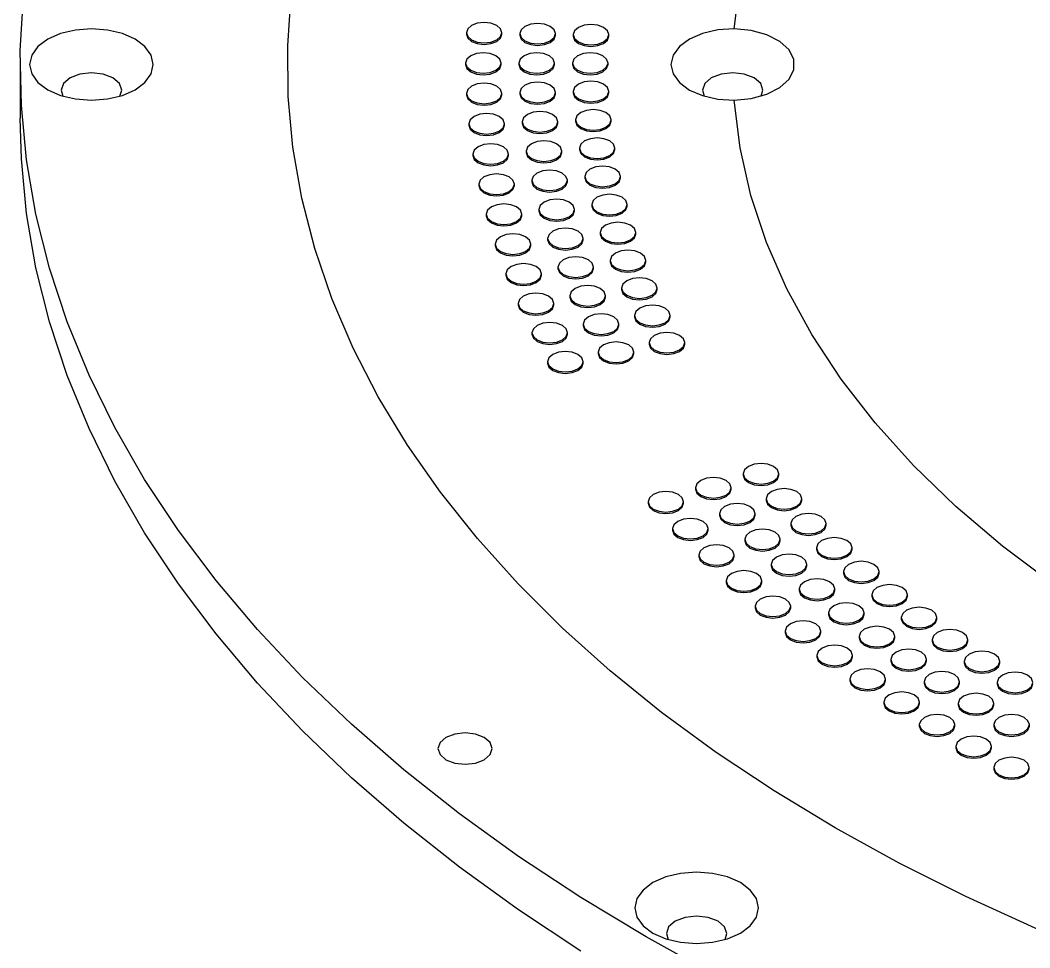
# Model space of a CAD drawing. Header units: millimetres. Extents: x 0 to 841, y 0 to 594.
# Drawn here: x 46.6 to 103.3, y 50 to 102 of the extents above; entities that cross this region are included whole.
import ezdxf

# ---------------------------------------------------------------- set-up
doc = ezdxf.new("R2010")
doc.units = ezdxf.units.MM

msp = doc.modelspace()

# ---------------------------------------------------------------- linework, layer by layer
at = {"color": 7, "linetype": 'Continuous', "lineweight": 25}
for p, q in [((71.64094, 101.33795), (71.64094, 101.2563)), ((73.64094, 101.2563), (73.64094, 101.33795)), ((74.63946, 101.28355), (74.63946, 101.2019)), ((76.63946, 101.2019), (76.63946, 101.28355)), ((77.63798, 101.22915), (77.63798, 101.1475)), ((79.63798, 101.1475), (79.63798, 101.22915)), ((46.59455, 99.55179), (46.59455, 96.54692)), ((71.59455, 99.63345), (71.59455, 99.55179)), ((73.59455, 99.55179), (73.59455, 99.63345)), ((74.59455, 99.63345), (74.59455, 99.55179)), ((76.59455, 99.55179), (76.59455, 99.63345)), ((77.59455, 99.63345), (77.59455, 99.55179)), ((79.59455, 99.55179), (79.59455, 99.63345)), ((71.64094, 97.92894), (71.64094, 97.84729)), ((73.64094, 97.84729), (73.64094, 97.92894)), ((74.63946, 97.98334), (74.63946, 97.90169)), ((76.63946, 97.90169), (76.63946, 97.98334)), ((77.63798, 98.03774), (77.63798, 97.95608)), ((79.63798, 97.95608), (79.63798, 98.03774)), ((77.7682, 96.44361), (77.7682, 96.36195)), ((79.7682, 96.36195), (79.7682, 96.44361)), ((71.78004, 96.22612), (71.78004, 96.14446)), ((73.78004, 96.14446), (73.78004, 96.22612)), ((74.77412, 96.33486), (74.77412, 96.25321)), ((76.77412, 96.25321), (76.77412, 96.33486)), ((74.99842, 94.68964), (74.99842, 94.60798)), ((76.99842, 94.60798), (76.99842, 94.68964)), ((77.9851, 94.85262), (77.9851, 94.77097)), ((79.9851, 94.77097), (79.9851, 94.85262)), ((72.01173, 94.52665), (72.01173, 94.445)), ((74.01173, 94.445), (74.01173, 94.52665)), ((75.31212, 93.04929), (75.31212, 92.96764)), ((77.31212, 92.96764), (77.31212, 93.04929)), ((78.28846, 93.26635), (78.28846, 93.1847)), ((80.28846, 93.1847), (80.28846, 93.26635)), ((72.33577, 92.83223), (72.33577, 92.75058)), ((74.33577, 92.75058), (74.33577, 92.83223)), ((75.71492, 91.41545), (75.71492, 91.33379)), ((77.71492, 91.33379), (77.71492, 91.41545)), ((78.67798, 91.68637), (78.67798, 91.60472)), ((80.67798, 91.60472), (80.67798, 91.68637)), ((72.75185, 91.14452), (72.75185, 91.06287)), ((74.75185, 91.06287), (74.75185, 91.14452)), ((76.20642, 89.78971), (76.20642, 89.70806)), ((78.20642, 89.70806), (78.20642, 89.78971)), ((79.15328, 90.11423), (79.15328, 90.03257)), ((81.15328, 90.03257), (81.15328, 90.11423)), ((73.25955, 89.46519), (73.25955, 89.38354)), ((75.25955, 89.38354), (75.25955, 89.46519)), ((79.71388, 88.55148), (79.71388, 88.46983)), ((81.71388, 88.46983), (81.71388, 88.55148)), ((76.78613, 88.17369), (76.78613, 88.09203)), ((78.78613, 88.09203), (78.78613, 88.17369)), ((73.85838, 87.79589), (73.85838, 87.71424)), ((75.85838, 87.71424), (75.85838, 87.79589)), ((80.35924, 86.99967), (80.35924, 86.91802)), ((82.35924, 86.91802), (82.35924, 86.99967)), ((77.45349, 86.56898), (77.45349, 86.48732)), ((79.45349, 86.48732), (79.45349, 86.56898)), ((74.54774, 86.13828), (74.54774, 86.05662)), ((76.54774, 86.05662), (76.54774, 86.13828)), ((81.08871, 85.46033), (81.08871, 85.37868)), ((83.08871, 85.37868), (83.08871, 85.46033)), ((75.32695, 84.49398), (75.32695, 84.41233)), ((77.32695, 84.41233), (77.32695, 84.49398)), ((78.20783, 84.97716), (78.20783, 84.8955)), ((80.20783, 84.8955), (80.20783, 84.97716)), ((81.90158, 83.93498), (81.90158, 83.85332)), ((83.90158, 83.85332), (83.90158, 83.93498)), ((79.04841, 83.3998), (79.04841, 83.31815)), ((81.04841, 83.31815), (81.04841, 83.3998)), ((76.19524, 82.86463), (76.19524, 82.78297)), ((78.19524, 82.78297), (78.19524, 82.86463)), ((87.18598, 76.57013), (87.18598, 76.48848)), ((89.18598, 76.48848), (89.18598, 76.57013)), ((84.51296, 75.78388), (84.51296, 75.70223)), ((86.51296, 75.70223), (86.51296, 75.78388)), ((81.83994, 74.99763), (81.83994, 74.91598)), ((83.83994, 74.91598), (83.83994, 74.99763)), ((88.47957, 75.15972), (88.47957, 75.07807)), ((90.47957, 75.07807), (90.47957, 75.15972)), ((85.85065, 74.32539), (85.85065, 74.24374)), ((87.85065, 74.24374), (87.85065, 74.32539)), ((89.84926, 73.77347), (89.84926, 73.69182)), ((91.84926, 73.69182), (91.84926, 73.77347)), ((83.22173, 73.49106), (83.22173, 73.40941)), ((85.22173, 73.40941), (85.22173, 73.49106)), ((87.26703, 72.89188), (87.26703, 72.81023)), ((89.26703, 72.81023), (89.26703, 72.89188)), ((84.6848, 72.01029), (84.6848, 71.92864)), ((86.6848, 71.92864), (86.6848, 72.01029)), ((91.2937, 72.41274), (91.2937, 72.33108)), ((93.2937, 72.33108), (93.2937, 72.41274)), ((88.76071, 71.48476), (88.76071, 71.40311)), ((90.76071, 71.40311), (90.76071, 71.48476)), ((92.81146, 71.07887), (92.81146, 70.99722)), ((94.81146, 70.99722), (94.81146, 71.07887)), ((86.22773, 70.55678), (86.22773, 70.47513)), ((88.22773, 70.47513), (88.22773, 70.55678)), ((90.33022, 70.10542), (90.33022, 70.02376)), ((92.33022, 70.02376), (92.33022, 70.10542)), ((94.40106, 69.77318), (94.40106, 69.69153)), ((96.40106, 69.69153), (96.40106, 69.77318)), ((87.84898, 69.13197), (87.84898, 69.05031)), ((89.84898, 69.05031), (89.84898, 69.13197)), ((91.97401, 68.75522), (91.97401, 68.67356)), ((93.97401, 68.67356), (93.97401, 68.75522)), ((96.06091, 68.49696), (96.06091, 68.41531)), ((98.06091, 68.41531), (98.06091, 68.49696)), ((89.54696, 67.73725), (89.54696, 67.6556)), ((91.54696, 67.6556), (91.54696, 67.73725)), ((93.69045, 67.43549), (93.69045, 67.35383)), ((95.69045, 67.35383), (95.69045, 67.43549)), ((97.78939, 67.25147), (97.78939, 67.16981)), ((99.78939, 67.16981), (99.78939, 67.25147)), ((91.31998, 66.37402), (91.31998, 66.29236)), ((93.31998, 66.29236), (93.31998, 66.37402)), ((95.47785, 66.14754), (95.47785, 66.06588)), ((97.47785, 66.06588), (97.47785, 66.14754)), ((99.58478, 66.03793), (99.58478, 65.95628)), ((101.58478, 65.95628), (101.58478, 66.03793)), ((93.16631, 65.04361), (93.16631, 64.96195)), ((95.16631, 64.96195), (95.16631, 65.04361)), ((97.33445, 64.89263), (97.33445, 64.81098)), ((99.33445, 64.81098), (99.33445, 64.89263)), ((101.44532, 64.85755), (101.44532, 64.7759)), ((95.08411, 63.74733), (95.08411, 63.66567)), ((97.08411, 63.66567), (97.08411, 63.74733)), ((99.25841, 63.67201), (99.25841, 63.59035)), ((101.25841, 63.59035), (101.25841, 63.67201)), ((97.0715, 62.48647), (97.0715, 62.40481)), ((99.0715, 62.40481), (99.0715, 62.48647)), ((101.24784, 62.48688), (101.24784, 62.40522)), ((103.24784, 62.40522), (103.24784, 62.48688)), ((99.12652, 61.26227), (99.12652, 61.18061)), ((101.12652, 61.18061), (101.12652, 61.26227)), ((101.24713, 60.07593), (101.24713, 59.99428)), ((103.24713, 59.99428), (103.24713, 60.07593))]:
    msp.add_line(p, q, dxfattribs=at)
at = {"color": 7, "linetype": 'Continuous', "lineweight": 25, "flags": 128}
for points in [[(86.66981, 101.55451), (87.00709, 104.23585), (87.61406, 106.90132), (88.48867, 109.54188), (89.62795, 112.14859), (91.02804, 114.71262), (92.68419, 117.22527), (94.5908, 119.67803), (96.74141, 122.06259), (99.12872, 124.37087), (101.74464, 126.59505), (104.58032, 128.72759), (107.62614, 130.76126)], [(81.74174, 50.56731), (78.07147, 52.782), (74.57448, 55.08824), (71.25763, 57.48153), (68.12741, 59.95717), (65.18994, 62.51032), (62.45097, 65.13598), (59.91587, 67.82901), (57.5896, 70.58414), (55.47671, 73.39597), (53.58134, 76.25901), (51.9072, 79.16764), (50.45757, 82.11618), (49.23527, 85.09884), (48.24272, 88.1098), (47.48184, 91.14316), (46.95413, 94.19297), (46.66063, 97.25328), (46.6019, 100.31809), (46.77806, 103.38139)], [(92.34834, 56.69037), (88.92494, 58.76229), (85.67486, 60.92524), (82.60533, 63.17437), (79.72322, 65.50468), (77.03496, 67.91096), (74.54653, 70.38784), (72.2635, 72.9298), (70.19096, 75.53116), (68.33354, 78.18612), (66.69537, 80.88876), (65.28012, 83.63304), (64.09094, 86.41285), (63.13048, 89.22197), (62.40089, 92.05414), (61.9038, 94.90304), (61.64032, 97.76231), (61.61103, 100.62558), (61.816, 103.48645)], [(48.14089, 98.13532), (48.85955, 97.81698), (49.69645, 97.61686), (50.59455, 97.5486), (51.49266, 97.61686), (52.32955, 97.81698), (53.04822, 98.13532), (53.59966, 98.5502), (53.94632, 99.03333), (54.06455, 99.55179), (53.94632, 100.07026), (53.59966, 100.55339), (53.04822, 100.96826), (52.32955, 101.2866), (51.49266, 101.48672), (50.59455, 101.55498), (49.69645, 101.48672), (48.85955, 101.2866), (48.14089, 100.96826), (47.58945, 100.55339), (47.24279, 100.07026), (47.12455, 99.55179), (47.24279, 99.03333), (47.58945, 98.5502), (48.14089, 98.13532)], [(72.64094, 100.76067), (73.02362, 100.80461), (73.34805, 100.92975), (73.56482, 101.11703), (73.64094, 101.33795), (73.56482, 101.55887), (73.34805, 101.74616), (73.02362, 101.8713), (72.64094, 101.91524), (72.25825, 101.8713), (71.93383, 101.74616), (71.71706, 101.55887), (71.64094, 101.33795), (71.71706, 101.11703), (71.93383, 100.92975), (72.25825, 100.80461), (72.64094, 100.76067)], [(75.63946, 100.70627), (76.02214, 100.75021), (76.34656, 100.87535), (76.56334, 101.06264), (76.63946, 101.28355), (76.56334, 101.50447), (76.34656, 101.69176), (76.02214, 101.8169), (75.63946, 101.86084), (75.25677, 101.8169), (74.93235, 101.69176), (74.71558, 101.50447), (74.63946, 101.28355), (74.71558, 101.06264), (74.93235, 100.87535), (75.25677, 100.75021), (75.63946, 100.70627)], [(78.63798, 100.65187), (79.02066, 100.69581), (79.34508, 100.82095), (79.56186, 101.00824), (79.63798, 101.22915), (79.56186, 101.45007), (79.34508, 101.63736), (79.02066, 101.7625), (78.63798, 101.80644), (78.25529, 101.7625), (77.93087, 101.63736), (77.7141, 101.45007), (77.63798, 101.22915), (77.7141, 101.00824), (77.93087, 100.82095), (78.25529, 100.69581), (78.63798, 100.65187)], [(86.66981, 101.55451), (85.75718, 101.49578), (84.90319, 101.30091), (84.16765, 100.98354), (83.60207, 100.5659), (83.24606, 100.07725), (83.12455, 99.55179), (83.24606, 99.02634), (83.60207, 98.53768), (84.16765, 98.12005), (84.90319, 97.80268), (85.75718, 97.60781), (86.66981, 97.54908)], [(86.66981, 97.54908), (87.63109, 97.64006), (88.51069, 97.88171), (89.23928, 98.25497), (89.75945, 98.73043), (90.0302, 99.27062), (90.0302, 99.83297), (89.75945, 100.37315), (89.23928, 100.84861), (88.51069, 101.22187), (87.63109, 101.46352), (86.66981, 101.55451)], [(71.64094, 101.2563), (71.71706, 101.03538), (71.93383, 100.84809), (72.25825, 100.72295), (72.64094, 100.67901)], [(72.64094, 100.67901), (73.02362, 100.72295), (73.34805, 100.84809), (73.56482, 101.03538), (73.64094, 101.2563)], [(74.63946, 101.2019), (74.71558, 100.98098), (74.93235, 100.7937), (75.25677, 100.66856), (75.63946, 100.62461)], [(75.63946, 100.62461), (76.02214, 100.66856), (76.34656, 100.7937), (76.56334, 100.98098), (76.63946, 101.2019)], [(77.63798, 101.1475), (77.7141, 100.92658), (77.93087, 100.7393), (78.25529, 100.61416), (78.63798, 100.57021)], [(78.63798, 100.57021), (79.02066, 100.61416), (79.34508, 100.7393), (79.56186, 100.92658), (79.63798, 101.1475)], [(72.59455, 99.05616), (72.97724, 99.1001), (73.30166, 99.22524), (73.51843, 99.41253), (73.59455, 99.63345), (73.51843, 99.85437), (73.30166, 100.04165), (72.97724, 100.16679), (72.59455, 100.21073), (72.21187, 100.16679), (71.88745, 100.04165), (71.67068, 99.85437), (71.59455, 99.63345), (71.67068, 99.41253), (71.88745, 99.22524), (72.21187, 99.1001), (72.59455, 99.05616)], [(75.59455, 99.05616), (75.97724, 99.1001), (76.30166, 99.22524), (76.51843, 99.41253), (76.59455, 99.63345), (76.51843, 99.85437), (76.30166, 100.04165), (75.97724, 100.16679), (75.59455, 100.21073), (75.21187, 100.16679), (74.88745, 100.04165), (74.67068, 99.85437), (74.59455, 99.63345), (74.67068, 99.41253), (74.88745, 99.22524), (75.21187, 99.1001), (75.59455, 99.05616)], [(78.59455, 99.05616), (78.97724, 99.1001), (79.30166, 99.22524), (79.51843, 99.41253), (79.59455, 99.63345), (79.51843, 99.85437), (79.30166, 100.04165), (78.97724, 100.16679), (78.59455, 100.21073), (78.21187, 100.16679), (77.88745, 100.04165), (77.67068, 99.85437), (77.59455, 99.63345), (77.67068, 99.41253), (77.88745, 99.22524), (78.21187, 99.1001), (78.59455, 99.05616)], [(71.59455, 99.55179), (71.67068, 99.33087), (71.88745, 99.14359), (72.21187, 99.01845), (72.59455, 98.9745)], [(72.59455, 98.9745), (72.97724, 99.01845), (73.30166, 99.14359), (73.51843, 99.33087), (73.59455, 99.55179)], [(74.59455, 99.55179), (74.67068, 99.33087), (74.88745, 99.14359), (75.21187, 99.01845), (75.59455, 98.9745)], [(75.59455, 98.9745), (75.97724, 99.01845), (76.30166, 99.14359), (76.51843, 99.33087), (76.59455, 99.55179)], [(77.59455, 99.55179), (77.67068, 99.33087), (77.88745, 99.14359), (78.21187, 99.01845), (78.59455, 98.9745)], [(78.59455, 98.9745), (78.97724, 99.01845), (79.30166, 99.14359), (79.51843, 99.33087), (79.59455, 99.55179)], [(52.19407, 97.77412), (52.29455, 98.10652), (52.16515, 98.48208), (51.79664, 98.80046), (51.24512, 99.0132), (50.59455, 99.0879), (49.94399, 99.0132), (49.39247, 98.80046), (49.02396, 98.48208), (48.89455, 98.10652), (48.99504, 97.77412)], [(88.19407, 97.77412), (88.29455, 98.10652), (88.16515, 98.48208), (87.79664, 98.80046), (87.24512, 99.0132), (86.59455, 99.0879), (85.94399, 99.0132), (85.39247, 98.80046), (85.02396, 98.48208), (84.89455, 98.10652), (84.99504, 97.77412)], [(72.64094, 97.35165), (73.02362, 97.3956), (73.34805, 97.52074), (73.56482, 97.70802), (73.64094, 97.92894), (73.56482, 98.14986), (73.34805, 98.33714), (73.02362, 98.46228), (72.64094, 98.50623), (72.25825, 98.46228), (71.93383, 98.33714), (71.71706, 98.14986), (71.64094, 97.92894), (71.71706, 97.70802), (71.93383, 97.52074), (72.25825, 97.3956), (72.64094, 97.35165)], [(75.63946, 97.40605), (76.02214, 97.45), (76.34656, 97.57514), (76.56334, 97.76242), (76.63946, 97.98334), (76.56334, 98.20426), (76.34656, 98.39154), (76.02214, 98.51668), (75.63946, 98.56063), (75.25677, 98.51668), (74.93235, 98.39154), (74.71558, 98.20426), (74.63946, 97.98334), (74.71558, 97.76242), (74.93235, 97.57514), (75.25677, 97.45), (75.63946, 97.40605)], [(78.63798, 97.46045), (79.02066, 97.50439), (79.34508, 97.62953), (79.56186, 97.81682), (79.63798, 98.03774), (79.56186, 98.25866), (79.34508, 98.44594), (79.02066, 98.57108), (78.63798, 98.61503), (78.25529, 98.57108), (77.93087, 98.44594), (77.7141, 98.25866), (77.63798, 98.03774), (77.7141, 97.81682), (77.93087, 97.62953), (78.25529, 97.50439), (78.63798, 97.46045)], [(71.64094, 97.84729), (71.71706, 97.62637), (71.93383, 97.43908), (72.25825, 97.31394), (72.64094, 97.27)], [(72.64094, 97.27), (73.02362, 97.31394), (73.34805, 97.43908), (73.56482, 97.62637), (73.64094, 97.84729)], [(74.63946, 97.90169), (74.71558, 97.68077), (74.93235, 97.49348), (75.25677, 97.36834), (75.63946, 97.3244)], [(75.63946, 97.3244), (76.02214, 97.36834), (76.34656, 97.49348), (76.56334, 97.68077), (76.63946, 97.90169)], [(77.63798, 97.95608), (77.7141, 97.73517), (77.93087, 97.54788), (78.25529, 97.42274), (78.63798, 97.3788)], [(78.63798, 97.3788), (79.02066, 97.42274), (79.34508, 97.54788), (79.56186, 97.73517), (79.63798, 97.95608)], [(107.62614, 68.34232), (104.58032, 70.376), (101.74464, 72.50853), (99.12872, 74.73271), (96.74141, 77.04099), (94.5908, 79.42556), (92.68419, 81.87832), (91.02804, 84.39097), (89.62795, 86.95499), (88.48867, 89.5617), (87.61406, 92.20227), (87.00709, 94.86773), (86.66981, 97.54908)], [(78.7682, 95.86632), (79.15089, 95.91026), (79.47531, 96.0354), (79.69208, 96.22269), (79.7682, 96.44361), (79.69208, 96.66452), (79.47531, 96.85181), (79.15089, 96.97695), (78.7682, 97.02089), (78.38552, 96.97695), (78.0611, 96.85181), (77.84432, 96.66452), (77.7682, 96.44361), (77.84432, 96.22269), (78.0611, 96.0354), (78.38552, 95.91026), (78.7682, 95.86632)], [(78.07147, 49.77713), (74.57448, 52.08337), (71.25763, 54.47666), (68.12741, 56.9523), (65.18994, 59.50545), (62.45097, 62.13111), (59.91587, 64.82414), (57.5896, 67.57927), (55.47671, 70.3911), (53.58134, 73.25414), (51.9072, 76.16277), (50.45757, 79.11131), (49.23527, 82.09397), (48.24272, 85.10493), (47.48184, 88.13829), (46.95413, 91.1881), (46.66063, 94.24841), (46.59455, 96.54692)], [(72.78004, 95.64883), (73.16273, 95.69277), (73.48715, 95.81791), (73.70392, 96.0052), (73.78004, 96.22612), (73.70392, 96.44703), (73.48715, 96.63432), (73.16273, 96.75946), (72.78004, 96.8034), (72.39736, 96.75946), (72.07294, 96.63432), (71.85616, 96.44703), (71.78004, 96.22612), (71.85616, 96.0052), (72.07294, 95.81791), (72.39736, 95.69277), (72.78004, 95.64883)], [(75.77412, 95.75757), (76.15681, 95.80152), (76.48123, 95.92666), (76.698, 96.11394), (76.77412, 96.33486), (76.698, 96.55578), (76.48123, 96.74306), (76.15681, 96.86821), (75.77412, 96.91215), (75.39144, 96.86821), (75.06702, 96.74306), (74.85024, 96.55578), (74.77412, 96.33486), (74.85024, 96.11394), (75.06702, 95.92666), (75.39144, 95.80152), (75.77412, 95.75757)], [(77.7682, 96.36195), (77.84432, 96.14103), (78.0611, 95.95375), (78.38552, 95.82861), (78.7682, 95.78466)], [(78.7682, 95.78466), (79.15089, 95.82861), (79.47531, 95.95375), (79.69208, 96.14103), (79.7682, 96.36195)], [(71.78004, 96.14446), (71.85616, 95.92354), (72.07294, 95.73626), (72.39736, 95.61112), (72.78004, 95.56717)], [(72.78004, 95.56717), (73.16273, 95.61112), (73.48715, 95.73626), (73.70392, 95.92354), (73.78004, 96.14446)], [(74.77412, 96.25321), (74.85024, 96.03229), (75.06702, 95.845), (75.39144, 95.71986), (75.77412, 95.67592)], [(75.77412, 95.67592), (76.15681, 95.71986), (76.48123, 95.845), (76.698, 96.03229), (76.77412, 96.25321)], [(75.99842, 94.11235), (76.3811, 94.15629), (76.70552, 94.28143), (76.9223, 94.46872), (76.99842, 94.68964), (76.9223, 94.91056), (76.70552, 95.09784), (76.3811, 95.22298), (75.99842, 95.26693), (75.61573, 95.22298), (75.29131, 95.09784), (75.07454, 94.91056), (74.99842, 94.68964), (75.07454, 94.46872), (75.29131, 94.28143), (75.61573, 94.15629), (75.99842, 94.11235)], [(78.9851, 94.27533), (79.36779, 94.31928), (79.69221, 94.44442), (79.90898, 94.6317), (79.9851, 94.85262), (79.90898, 95.07354), (79.69221, 95.26082), (79.36779, 95.38596), (78.9851, 95.42991), (78.60242, 95.38596), (78.278, 95.26082), (78.06122, 95.07354), (77.9851, 94.85262), (78.06122, 94.6317), (78.278, 94.44442), (78.60242, 94.31928), (78.9851, 94.27533)], [(73.01173, 93.94937), (73.39441, 93.99331), (73.71884, 94.11845), (73.93561, 94.30574), (74.01173, 94.52665), (73.93561, 94.74757), (73.71884, 94.93486), (73.39441, 95.06), (73.01173, 95.10394), (72.62905, 95.06), (72.30462, 94.93486), (72.08785, 94.74757), (72.01173, 94.52665), (72.08785, 94.30574), (72.30462, 94.11845), (72.62905, 93.99331), (73.01173, 93.94937)], [(77.9851, 94.77097), (78.06122, 94.55005), (78.278, 94.36276), (78.60242, 94.23762), (78.9851, 94.19368)], [(78.9851, 94.19368), (79.36779, 94.23762), (79.69221, 94.36276), (79.90898, 94.55005), (79.9851, 94.77097)], [(72.01173, 94.445), (72.08785, 94.22408), (72.30462, 94.0368), (72.62905, 93.91166), (73.01173, 93.86771)], [(73.01173, 93.86771), (73.39441, 93.91166), (73.71884, 94.0368), (73.93561, 94.22408), (74.01173, 94.445)], [(74.99842, 94.60798), (75.07454, 94.38706), (75.29131, 94.19978), (75.61573, 94.07464), (75.99842, 94.0307)], [(75.99842, 94.0307), (76.3811, 94.07464), (76.70552, 94.19978), (76.9223, 94.38706), (76.99842, 94.60798)], [(76.31212, 92.47201), (76.6948, 92.51595), (77.01922, 92.64109), (77.236, 92.82837), (77.31212, 93.04929), (77.236, 93.27021), (77.01922, 93.4575), (76.6948, 93.58264), (76.31212, 93.62658), (75.92943, 93.58264), (75.60501, 93.4575), (75.38824, 93.27021), (75.31212, 93.04929), (75.38824, 92.82837), (75.60501, 92.64109), (75.92943, 92.51595), (76.31212, 92.47201)], [(79.28846, 92.68907), (79.67114, 92.73301), (79.99557, 92.85815), (80.21234, 93.04543), (80.28846, 93.26635), (80.21234, 93.48727), (79.99557, 93.67456), (79.67114, 93.7997), (79.28846, 93.84364), (78.90578, 93.7997), (78.58135, 93.67456), (78.36458, 93.48727), (78.28846, 93.26635), (78.36458, 93.04543), (78.58135, 92.85815), (78.90578, 92.73301), (79.28846, 92.68907)], [(73.33577, 92.25495), (73.71846, 92.29889), (74.04288, 92.42403), (74.25965, 92.61131), (74.33577, 92.83223), (74.25965, 93.05315), (74.04288, 93.24044), (73.71846, 93.36558), (73.33577, 93.40952), (72.95309, 93.36558), (72.62867, 93.24044), (72.41189, 93.05315), (72.33577, 92.83223), (72.41189, 92.61131), (72.62867, 92.42403), (72.95309, 92.29889), (73.33577, 92.25495)], [(75.31212, 92.96764), (75.38824, 92.74672), (75.60501, 92.55943), (75.92943, 92.43429), (76.31212, 92.39035)], [(76.31212, 92.39035), (76.6948, 92.43429), (77.01922, 92.55943), (77.236, 92.74672), (77.31212, 92.96764)], [(78.28846, 93.1847), (78.36458, 92.96378), (78.58135, 92.77649), (78.90578, 92.65135), (79.28846, 92.60741)], [(79.28846, 92.60741), (79.67114, 92.65135), (79.99557, 92.77649), (80.21234, 92.96378), (80.28846, 93.1847)], [(72.33577, 92.75058), (72.41189, 92.52966), (72.62867, 92.34237), (72.95309, 92.21723), (73.33577, 92.17329)], [(73.33577, 92.17329), (73.71846, 92.21723), (74.04288, 92.34237), (74.25965, 92.52966), (74.33577, 92.75058)], [(76.71492, 90.83816), (77.0976, 90.8821), (77.42202, 91.00724), (77.6388, 91.19453), (77.71492, 91.41545), (77.6388, 91.63636), (77.42202, 91.82365), (77.0976, 91.94879), (76.71492, 91.99273), (76.33223, 91.94879), (76.00781, 91.82365), (75.79104, 91.63636), (75.71492, 91.41545), (75.79104, 91.19453), (76.00781, 91.00724), (76.33223, 90.8821), (76.71492, 90.83816)], [(79.67798, 91.10908), (80.06066, 91.15303), (80.38509, 91.27817), (80.60186, 91.46545), (80.67798, 91.68637), (80.60186, 91.90729), (80.38509, 92.09457), (80.06066, 92.21971), (79.67798, 92.26366), (79.2953, 92.21971), (78.97087, 92.09457), (78.7541, 91.90729), (78.67798, 91.68637), (78.7541, 91.46545), (78.97087, 91.27817), (79.2953, 91.15303), (79.67798, 91.10908)], [(73.75185, 90.56724), (74.13453, 90.61118), (74.45896, 90.73632), (74.67573, 90.9236), (74.75185, 91.14452), (74.67573, 91.36544), (74.45896, 91.55273), (74.13453, 91.67787), (73.75185, 91.72181), (73.36917, 91.67787), (73.04474, 91.55273), (72.82797, 91.36544), (72.75185, 91.14452), (72.82797, 90.9236), (73.04474, 90.73632), (73.36917, 90.61118), (73.75185, 90.56724)], [(75.71492, 91.33379), (75.79104, 91.11287), (76.00781, 90.92559), (76.33223, 90.80045), (76.71492, 90.7565)], [(76.71492, 90.7565), (77.0976, 90.80045), (77.42202, 90.92559), (77.6388, 91.11287), (77.71492, 91.33379)], [(78.67798, 91.60472), (78.7541, 91.3838), (78.97087, 91.19651), (79.2953, 91.07137), (79.67798, 91.02743)], [(79.67798, 91.02743), (80.06066, 91.07137), (80.38509, 91.19651), (80.60186, 91.3838), (80.67798, 91.60472)], [(72.75185, 91.06287), (72.82797, 90.84195), (73.04474, 90.65467), (73.36917, 90.52952), (73.75185, 90.48558)], [(73.75185, 90.48558), (74.13453, 90.52952), (74.45896, 90.65467), (74.67573, 90.84195), (74.75185, 91.06287)], [(80.15328, 89.53694), (80.53596, 89.58088), (80.86038, 89.70602), (81.07716, 89.89331), (81.15328, 90.11423), (81.07716, 90.33515), (80.86038, 90.52243), (80.53596, 90.64757), (80.15328, 90.69152), (79.77059, 90.64757), (79.44617, 90.52243), (79.2294, 90.33515), (79.15328, 90.11423), (79.2294, 89.89331), (79.44617, 89.70602), (79.77059, 89.58088), (80.15328, 89.53694)], [(77.20642, 89.21242), (77.5891, 89.25637), (77.91352, 89.38151), (78.13029, 89.56879), (78.20642, 89.78971), (78.13029, 90.01063), (77.91352, 90.19791), (77.5891, 90.32305), (77.20642, 90.367), (76.82373, 90.32305), (76.49931, 90.19791), (76.28254, 90.01063), (76.20642, 89.78971), (76.28254, 89.56879), (76.49931, 89.38151), (76.82373, 89.25637), (77.20642, 89.21242)], [(74.25955, 88.8879), (74.64224, 88.93185), (74.96666, 89.05699), (75.18343, 89.24427), (75.25955, 89.46519), (75.18343, 89.68611), (74.96666, 89.8734), (74.64224, 89.99854), (74.25955, 90.04248), (73.87687, 89.99854), (73.55245, 89.8734), (73.33567, 89.68611), (73.25955, 89.46519), (73.33567, 89.24427), (73.55245, 89.05699), (73.87687, 88.93185), (74.25955, 88.8879)], [(76.20642, 89.70806), (76.28254, 89.48714), (76.49931, 89.29985), (76.82373, 89.17471), (77.20642, 89.13077)], [(77.20642, 89.13077), (77.5891, 89.17471), (77.91352, 89.29985), (78.13029, 89.48714), (78.20642, 89.70806)], [(79.15328, 90.03257), (79.2294, 89.81166), (79.44617, 89.62437), (79.77059, 89.49923), (80.15328, 89.45529)], [(80.15328, 89.45529), (80.53596, 89.49923), (80.86038, 89.62437), (81.07716, 89.81166), (81.15328, 90.03257)], [(73.25955, 89.38354), (73.33567, 89.16262), (73.55245, 88.97533), (73.87687, 88.85019), (74.25955, 88.80625)], [(74.25955, 88.80625), (74.64224, 88.85019), (74.96666, 88.97533), (75.18343, 89.16262), (75.25955, 89.38354)], [(80.71388, 87.97419), (81.09656, 88.01814), (81.42099, 88.14328), (81.63776, 88.33056), (81.71388, 88.55148), (81.63776, 88.7724), (81.42099, 88.95969), (81.09656, 89.08483), (80.71388, 89.12877), (80.3312, 89.08483), (80.00677, 88.95969), (79.79, 88.7724), (79.71388, 88.55148), (79.79, 88.33056), (80.00677, 88.14328), (80.3312, 88.01814), (80.71388, 87.97419)], [(77.78613, 87.5964), (78.16881, 87.64034), (78.49324, 87.76548), (78.71001, 87.95277), (78.78613, 88.17369), (78.71001, 88.39461), (78.49324, 88.58189), (78.16881, 88.70703), (77.78613, 88.75098), (77.40345, 88.70703), (77.07902, 88.58189), (76.86225, 88.39461), (76.78613, 88.17369), (76.86225, 87.95277), (77.07902, 87.76548), (77.40345, 87.64034), (77.78613, 87.5964)], [(79.71388, 88.46983), (79.79, 88.24891), (80.00677, 88.06162), (80.3312, 87.93648), (80.71388, 87.89254)], [(80.71388, 87.89254), (81.09656, 87.93648), (81.42099, 88.06162), (81.63776, 88.24891), (81.71388, 88.46983)], [(74.85838, 87.21861), (75.24106, 87.26255), (75.56549, 87.38769), (75.78226, 87.57498), (75.85838, 87.79589), (75.78226, 88.01681), (75.56549, 88.2041), (75.24106, 88.32924), (74.85838, 88.37318), (74.4757, 88.32924), (74.15127, 88.2041), (73.9345, 88.01681), (73.85838, 87.79589), (73.9345, 87.57498), (74.15127, 87.38769), (74.4757, 87.26255), (74.85838, 87.21861)], [(76.78613, 88.09203), (76.86225, 87.87112), (77.07902, 87.68383), (77.40345, 87.55869), (77.78613, 87.51475)], [(77.78613, 87.51475), (78.16881, 87.55869), (78.49324, 87.68383), (78.71001, 87.87112), (78.78613, 88.09203)], [(73.85838, 87.71424), (73.9345, 87.49332), (74.15127, 87.30604), (74.4757, 87.1809), (74.85838, 87.13695)], [(74.85838, 87.13695), (75.24106, 87.1809), (75.56549, 87.30604), (75.78226, 87.49332), (75.85838, 87.71424)], [(81.35924, 86.42238), (81.74192, 86.46633), (82.06634, 86.59147), (82.28312, 86.77875), (82.35924, 86.99967), (82.28312, 87.22059), (82.06634, 87.40788), (81.74192, 87.53302), (81.35924, 87.57696), (80.97655, 87.53302), (80.65213, 87.40788), (80.43536, 87.22059), (80.35924, 86.99967), (80.43536, 86.77875), (80.65213, 86.59147), (80.97655, 86.46633), (81.35924, 86.42238)], [(78.45349, 85.99169), (78.83617, 86.03563), (79.16059, 86.16077), (79.37737, 86.34806), (79.45349, 86.56898), (79.37737, 86.78989), (79.16059, 86.97718), (78.83617, 87.10232), (78.45349, 87.14626), (78.0708, 87.10232), (77.74638, 86.97718), (77.52961, 86.78989), (77.45349, 86.56898), (77.52961, 86.34806), (77.74638, 86.16077), (78.0708, 86.03563), (78.45349, 85.99169)], [(80.35924, 86.91802), (80.43536, 86.6971), (80.65213, 86.50981), (80.97655, 86.38467), (81.35924, 86.34073)], [(81.35924, 86.34073), (81.74192, 86.38467), (82.06634, 86.50981), (82.28312, 86.6971), (82.35924, 86.91802)], [(75.54774, 85.56099), (75.93042, 85.60493), (76.25484, 85.73007), (76.47162, 85.91736), (76.54774, 86.13828), (76.47162, 86.3592), (76.25484, 86.54648), (75.93042, 86.67162), (75.54774, 86.71557), (75.16505, 86.67162), (74.84063, 86.54648), (74.62386, 86.3592), (74.54774, 86.13828), (74.62386, 85.91736), (74.84063, 85.73007), (75.16505, 85.60493), (75.54774, 85.56099)], [(77.45349, 86.48732), (77.52961, 86.2664), (77.74638, 86.07912), (78.0708, 85.95398), (78.45349, 85.91003)], [(78.45349, 85.91003), (78.83617, 85.95398), (79.16059, 86.07912), (79.37737, 86.2664), (79.45349, 86.48732)], [(74.54774, 86.05662), (74.62386, 85.83571), (74.84063, 85.64842), (75.16505, 85.52328), (75.54774, 85.47934)], [(75.54774, 85.47934), (75.93042, 85.52328), (76.25484, 85.64842), (76.47162, 85.83571), (76.54774, 86.05662)], [(82.08871, 84.88304), (82.47139, 84.92699), (82.79582, 85.05213), (83.01259, 85.23941), (83.08871, 85.46033), (83.01259, 85.68125), (82.79582, 85.86853), (82.47139, 85.99367), (82.08871, 86.03762), (81.70603, 85.99367), (81.3816, 85.86853), (81.16483, 85.68125), (81.08871, 85.46033), (81.16483, 85.23941), (81.3816, 85.05213), (81.70603, 84.92699), (82.08871, 84.88304)], [(76.32695, 83.91669), (76.70963, 83.96064), (77.03406, 84.08578), (77.25083, 84.27306), (77.32695, 84.49398), (77.25083, 84.7149), (77.03406, 84.90219), (76.70963, 85.02733), (76.32695, 85.07127), (75.94427, 85.02733), (75.61984, 84.90219), (75.40307, 84.7149), (75.32695, 84.49398), (75.40307, 84.27306), (75.61984, 84.08578), (75.94427, 83.96064), (76.32695, 83.91669)], [(79.20783, 84.39987), (79.59051, 84.44381), (79.91494, 84.56895), (80.13171, 84.75624), (80.20783, 84.97716), (80.13171, 85.19807), (79.91494, 85.38536), (79.59051, 85.5105), (79.20783, 85.55444), (78.82515, 85.5105), (78.50072, 85.38536), (78.28395, 85.19807), (78.20783, 84.97716), (78.28395, 84.75624), (78.50072, 84.56895), (78.82515, 84.44381), (79.20783, 84.39987)], [(81.08871, 85.37868), (81.16483, 85.15776), (81.3816, 84.97047), (81.70603, 84.84533), (82.08871, 84.80139)], [(82.08871, 84.80139), (82.47139, 84.84533), (82.79582, 84.97047), (83.01259, 85.15776), (83.08871, 85.37868)], [(78.20783, 84.8955), (78.28395, 84.67458), (78.50072, 84.4873), (78.82515, 84.36216), (79.20783, 84.31821)], [(79.20783, 84.31821), (79.59051, 84.36216), (79.91494, 84.4873), (80.13171, 84.67458), (80.20783, 84.8955)], [(82.90158, 83.35769), (83.28426, 83.40163), (83.60869, 83.52677), (83.82546, 83.71406), (83.90158, 83.93498), (83.82546, 84.15589), (83.60869, 84.34318), (83.28426, 84.46832), (82.90158, 84.51226), (82.5189, 84.46832), (82.19447, 84.34318), (81.9777, 84.15589), (81.90158, 83.93498), (81.9777, 83.71406), (82.19447, 83.52677), (82.5189, 83.40163), (82.90158, 83.35769)], [(75.32695, 84.41233), (75.40307, 84.19141), (75.61984, 84.00412), (75.94427, 83.87898), (76.32695, 83.83504)], [(76.32695, 83.83504), (76.70963, 83.87898), (77.03406, 84.00412), (77.25083, 84.19141), (77.32695, 84.41233)], [(80.04841, 82.82251), (80.4311, 82.86646), (80.75552, 82.9916), (80.97229, 83.17888), (81.04841, 83.3998), (80.97229, 83.62072), (80.75552, 83.808), (80.4311, 83.93314), (80.04841, 83.97709), (79.66573, 83.93314), (79.34131, 83.808), (79.12453, 83.62072), (79.04841, 83.3998), (79.12453, 83.17888), (79.34131, 82.9916), (79.66573, 82.86646), (80.04841, 82.82251)], [(77.19524, 82.28734), (77.57793, 82.33128), (77.90235, 82.45642), (78.11912, 82.64371), (78.19524, 82.86463), (78.11912, 83.08554), (77.90235, 83.27283), (77.57793, 83.39797), (77.19524, 83.44191), (76.81256, 83.39797), (76.48814, 83.27283), (76.27136, 83.08554), (76.19524, 82.86463), (76.27136, 82.64371), (76.48814, 82.45642), (76.81256, 82.33128), (77.19524, 82.28734)], [(81.90158, 83.85332), (81.9777, 83.6324), (82.19447, 83.44512), (82.5189, 83.31998), (82.90158, 83.27603)], [(82.90158, 83.27603), (83.28426, 83.31998), (83.60869, 83.44512), (83.82546, 83.6324), (83.90158, 83.85332)], [(76.19524, 82.78297), (76.27136, 82.56205), (76.48814, 82.37477), (76.81256, 82.24963), (77.19524, 82.20568)], [(77.19524, 82.20568), (77.57793, 82.24963), (77.90235, 82.37477), (78.11912, 82.56205), (78.19524, 82.78297)], [(79.04841, 83.31815), (79.12453, 83.09723), (79.34131, 82.90994), (79.66573, 82.7848), (80.04841, 82.74086)], [(80.04841, 82.74086), (80.4311, 82.7848), (80.75552, 82.90994), (80.97229, 83.09723), (81.04841, 83.31815)], [(88.89309, 76.16193), (89.10986, 76.34921), (89.18598, 76.57013), (89.10986, 76.79105), (88.89309, 76.97833), (88.56866, 77.10347), (88.18598, 77.14742), (87.8033, 77.10347), (87.47887, 76.97833), (87.2621, 76.79105), (87.18598, 76.57013), (87.2621, 76.34921), (87.47887, 76.16193), (87.8033, 76.03679), (88.18598, 75.99284), (88.56866, 76.03679), (88.89309, 76.16193)], [(86.22007, 75.37568), (86.43684, 75.56296), (86.51296, 75.78388), (86.43684, 76.0048), (86.22007, 76.19209), (85.89564, 76.31723), (85.51296, 76.36117), (85.13028, 76.31723), (84.80585, 76.19209), (84.58908, 76.0048), (84.51296, 75.78388), (84.58908, 75.56296), (84.80585, 75.37568), (85.13028, 75.25054), (85.51296, 75.20659), (85.89564, 75.25054), (86.22007, 75.37568)], [(87.18598, 76.48848), (87.2621, 76.26756), (87.47887, 76.08027), (87.8033, 75.95513), (88.18598, 75.91119), (88.56866, 75.95513), (88.89309, 76.08027)], [(88.89309, 76.08027), (89.10986, 76.26756), (89.18598, 76.48848)], [(83.54705, 74.58943), (83.76382, 74.77671), (83.83994, 74.99763), (83.76382, 75.21855), (83.54705, 75.40584), (83.22263, 75.53098), (82.83994, 75.57492), (82.45726, 75.53098), (82.13283, 75.40584), (81.91606, 75.21855), (81.83994, 74.99763), (81.91606, 74.77671), (82.13283, 74.58943), (82.45726, 74.46429), (82.83994, 74.42034), (83.22263, 74.46429), (83.54705, 74.58943)], [(84.51296, 75.70223), (84.58908, 75.48131), (84.80585, 75.29402), (85.13028, 75.16888), (85.51296, 75.12494), (85.89564, 75.16888), (86.22007, 75.29402)], [(86.22007, 75.29402), (86.43684, 75.48131), (86.51296, 75.70223)], [(90.18667, 74.75152), (90.40345, 74.93881), (90.47957, 75.15972), (90.40345, 75.38064), (90.18667, 75.56793), (89.86225, 75.69307), (89.47957, 75.73701), (89.09688, 75.69307), (88.77246, 75.56793), (88.55569, 75.38064), (88.47957, 75.15972), (88.55569, 74.93881), (88.77246, 74.75152), (89.09688, 74.62638), (89.47957, 74.58244), (89.86225, 74.62638), (90.18667, 74.75152)], [(81.83994, 74.91598), (81.91606, 74.69506), (82.13283, 74.50777), (82.45726, 74.38263), (82.83994, 74.33869), (83.22263, 74.38263), (83.54705, 74.50777)], [(83.54705, 74.50777), (83.76382, 74.69506), (83.83994, 74.91598)], [(87.55775, 73.91719), (87.77453, 74.10447), (87.85065, 74.32539), (87.77453, 74.54631), (87.55775, 74.7336), (87.23333, 74.85874), (86.85065, 74.90268), (86.46796, 74.85874), (86.14354, 74.7336), (85.92677, 74.54631), (85.85065, 74.32539), (85.92677, 74.10447), (86.14354, 73.91719), (86.46796, 73.79205), (86.85065, 73.74811), (87.23333, 73.79205), (87.55775, 73.91719)], [(88.47957, 75.07807), (88.55569, 74.85715), (88.77246, 74.66987), (89.09688, 74.54473), (89.47957, 74.50078), (89.86225, 74.54473), (90.18667, 74.66987)], [(90.18667, 74.66987), (90.40345, 74.85715), (90.47957, 75.07807)], [(91.55636, 73.36527), (91.77314, 73.55255), (91.84926, 73.77347), (91.77314, 73.99439), (91.55636, 74.18168), (91.23194, 74.30682), (90.84926, 74.35076), (90.46657, 74.30682), (90.14215, 74.18168), (89.92538, 73.99439), (89.84926, 73.77347), (89.92538, 73.55255), (90.14215, 73.36527), (90.46657, 73.24013), (90.84926, 73.19618), (91.23194, 73.24013), (91.55636, 73.36527)], [(84.92883, 73.08286), (85.14561, 73.27014), (85.22173, 73.49106), (85.14561, 73.71198), (84.92883, 73.89927), (84.60441, 74.02441), (84.22173, 74.06835), (83.83904, 74.02441), (83.51462, 73.89927), (83.29785, 73.71198), (83.22173, 73.49106), (83.29785, 73.27014), (83.51462, 73.08286), (83.83904, 72.95772), (84.22173, 72.91377), (84.60441, 72.95772), (84.92883, 73.08286)], [(85.85065, 74.24374), (85.92677, 74.02282), (86.14354, 73.83554), (86.46796, 73.71039), (86.85065, 73.66645), (87.23333, 73.71039), (87.55775, 73.83554)], [(87.55775, 73.83554), (87.77453, 74.02282), (87.85065, 74.24374)], [(89.84926, 73.69182), (89.92538, 73.4709), (90.14215, 73.28361), (90.46657, 73.15847), (90.84926, 73.11453), (91.23194, 73.15847), (91.55636, 73.28361)], [(91.55636, 73.28361), (91.77314, 73.4709), (91.84926, 73.69182)], [(83.22173, 73.40941), (83.29785, 73.18849), (83.51462, 73.0012), (83.83904, 72.87606), (84.22173, 72.83212), (84.60441, 72.87606), (84.92883, 73.0012)], [(84.92883, 73.0012), (85.14561, 73.18849), (85.22173, 73.40941)], [(88.97414, 72.48368), (89.19091, 72.67096), (89.26703, 72.89188), (89.19091, 73.1128), (88.97414, 73.30009), (88.64971, 73.42523), (88.26703, 73.46917), (87.88435, 73.42523), (87.55992, 73.30009), (87.34315, 73.1128), (87.26703, 72.89188), (87.34315, 72.67096), (87.55992, 72.48368), (87.88435, 72.35854), (88.26703, 72.31459), (88.64971, 72.35854), (88.97414, 72.48368)], [(86.39191, 71.60209), (86.60868, 71.78937), (86.6848, 72.01029), (86.60868, 72.23121), (86.39191, 72.4185), (86.06749, 72.54364), (85.6848, 72.58758), (85.30212, 72.54364), (84.9777, 72.4185), (84.76092, 72.23121), (84.6848, 72.01029), (84.76092, 71.78937), (84.9777, 71.60209), (85.30212, 71.47695), (85.6848, 71.433), (86.06749, 71.47695), (86.39191, 71.60209)], [(87.26703, 72.81023), (87.34315, 72.58931), (87.55992, 72.40202), (87.88435, 72.27688), (88.26703, 72.23294), (88.64971, 72.27688), (88.97414, 72.40202)], [(88.97414, 72.40202), (89.19091, 72.58931), (89.26703, 72.81023)], [(93.0008, 72.00453), (93.21758, 72.19182), (93.2937, 72.41274), (93.21758, 72.63366), (93.0008, 72.82094), (92.67638, 72.94608), (92.2937, 72.99003), (91.91101, 72.94608), (91.58659, 72.82094), (91.36982, 72.63366), (91.2937, 72.41274), (91.36982, 72.19182), (91.58659, 72.00453), (91.91101, 71.87939), (92.2937, 71.83545), (92.67638, 71.87939), (93.0008, 72.00453)], [(90.46782, 71.07656), (90.68459, 71.26384), (90.76071, 71.48476), (90.68459, 71.70568), (90.46782, 71.89296), (90.1434, 72.0181), (89.76071, 72.06205), (89.37803, 72.0181), (89.05361, 71.89296), (88.83683, 71.70568), (88.76071, 71.48476), (88.83683, 71.26384), (89.05361, 71.07656), (89.37803, 70.95142), (89.76071, 70.90747), (90.1434, 70.95142), (90.46782, 71.07656)], [(91.2937, 72.33108), (91.36982, 72.11017), (91.58659, 71.92288), (91.91101, 71.79774), (92.2937, 71.7538), (92.67638, 71.79774), (93.0008, 71.92288)], [(93.0008, 71.92288), (93.21758, 72.11017), (93.2937, 72.33108)], [(84.6848, 71.92864), (84.76092, 71.70772), (84.9777, 71.52043), (85.30212, 71.39529), (85.6848, 71.35135), (86.06749, 71.39529), (86.39191, 71.52043)], [(86.39191, 71.52043), (86.60868, 71.70772), (86.6848, 71.92864)], [(94.51857, 70.67067), (94.73534, 70.85795), (94.81146, 71.07887), (94.73534, 71.29979), (94.51857, 71.48707), (94.19415, 71.61221), (93.81146, 71.65616), (93.42878, 71.61221), (93.10436, 71.48707), (92.88758, 71.29979), (92.81146, 71.07887), (92.88758, 70.85795), (93.10436, 70.67067), (93.42878, 70.54553), (93.81146, 70.50158), (94.19415, 70.54553), (94.51857, 70.67067)], [(87.93484, 70.14858), (88.15161, 70.33586), (88.22773, 70.55678), (88.15161, 70.7777), (87.93484, 70.96499), (87.61041, 71.09013), (87.22773, 71.13407), (86.84505, 71.09013), (86.52062, 70.96499), (86.30385, 70.7777), (86.22773, 70.55678), (86.30385, 70.33586), (86.52062, 70.14858), (86.84505, 70.02344), (87.22773, 69.97949), (87.61041, 70.02344), (87.93484, 70.14858)], [(88.76071, 71.40311), (88.83683, 71.18219), (89.05361, 70.9949), (89.37803, 70.86976), (89.76071, 70.82582), (90.1434, 70.86976), (90.46782, 70.9949)], [(90.46782, 70.9949), (90.68459, 71.18219), (90.76071, 71.40311)], [(92.81146, 70.99722), (92.88758, 70.7763), (93.10436, 70.58901), (93.42878, 70.46387), (93.81146, 70.41993), (94.19415, 70.46387), (94.51857, 70.58901)], [(94.51857, 70.58901), (94.73534, 70.7763), (94.81146, 70.99722)], [(86.22773, 70.47513), (86.30385, 70.25421), (86.52062, 70.06692), (86.84505, 69.94178), (87.22773, 69.89784), (87.61041, 69.94178), (87.93484, 70.06692)], [(87.93484, 70.06692), (88.15161, 70.25421), (88.22773, 70.47513)], [(92.03733, 69.69721), (92.2541, 69.8845), (92.33022, 70.10542), (92.2541, 70.32634), (92.03733, 70.51362), (91.71291, 70.63876), (91.33022, 70.68271), (90.94754, 70.63876), (90.62312, 70.51362), (90.40634, 70.32634), (90.33022, 70.10542), (90.40634, 69.8845), (90.62312, 69.69721), (90.94754, 69.57207), (91.33022, 69.52813), (91.71291, 69.57207), (92.03733, 69.69721)], [(96.10817, 69.36498), (96.32494, 69.55226), (96.40106, 69.77318), (96.32494, 69.9941), (96.10817, 70.18138), (95.78374, 70.30652), (95.40106, 70.35047), (95.01838, 70.30652), (94.69395, 70.18138), (94.47718, 69.9941), (94.40106, 69.77318), (94.47718, 69.55226), (94.69395, 69.36498), (95.01838, 69.23984), (95.40106, 69.19589), (95.78374, 69.23984), (96.10817, 69.36498)], [(90.33022, 70.02376), (90.40634, 69.80285), (90.62312, 69.61556), (90.94754, 69.49042), (91.33022, 69.44648), (91.71291, 69.49042), (92.03733, 69.61556)], [(92.03733, 69.61556), (92.2541, 69.80285), (92.33022, 70.02376)], [(89.55609, 68.72376), (89.77286, 68.91105), (89.84898, 69.13197), (89.77286, 69.35289), (89.55609, 69.54017), (89.23166, 69.66531), (88.84898, 69.70925), (88.4663, 69.66531), (88.14187, 69.54017), (87.9251, 69.35289), (87.84898, 69.13197), (87.9251, 68.91105), (88.14187, 68.72376), (88.4663, 68.59862), (88.84898, 68.55468), (89.23166, 68.59862), (89.55609, 68.72376)], [(93.68112, 68.34701), (93.89789, 68.5343), (93.97401, 68.75522), (93.89789, 68.97614), (93.68112, 69.16342), (93.35669, 69.28856), (92.97401, 69.3325), (92.59133, 69.28856), (92.2669, 69.16342), (92.05013, 68.97614), (91.97401, 68.75522), (92.05013, 68.5343), (92.2669, 68.34701), (92.59133, 68.22187), (92.97401, 68.17793), (93.35669, 68.22187), (93.68112, 68.34701)], [(94.40106, 69.69153), (94.47718, 69.47061), (94.69395, 69.28332), (95.01838, 69.15818), (95.40106, 69.11424), (95.78374, 69.15818), (96.10817, 69.28332)], [(96.10817, 69.28332), (96.32494, 69.47061), (96.40106, 69.69153)], [(87.84898, 69.05031), (87.9251, 68.82939), (88.14187, 68.64211), (88.4663, 68.51697), (88.84898, 68.47303), (89.23166, 68.51697), (89.55609, 68.64211)], [(89.55609, 68.64211), (89.77286, 68.82939), (89.84898, 69.05031)], [(91.97401, 68.67356), (92.05013, 68.45264), (92.2669, 68.26536), (92.59133, 68.14022), (92.97401, 68.09628), (93.35669, 68.14022), (93.68112, 68.26536)], [(93.68112, 68.26536), (93.89789, 68.45264), (93.97401, 68.67356)], [(97.76802, 68.08876), (97.98479, 68.27604), (98.06091, 68.49696), (97.98479, 68.71788), (97.76802, 68.90516), (97.4436, 69.0303), (97.06091, 69.07425), (96.67823, 69.0303), (96.35381, 68.90516), (96.13703, 68.71788), (96.06091, 68.49696), (96.13703, 68.27604), (96.35381, 68.08876), (96.67823, 67.96362), (97.06091, 67.91967), (97.4436, 67.96362), (97.76802, 68.08876)], [(91.25406, 67.32905), (91.47084, 67.51634), (91.54696, 67.73725), (91.47084, 67.95817), (91.25406, 68.14546), (90.92964, 68.2706), (90.54696, 68.31454), (90.16427, 68.2706), (89.83985, 68.14546), (89.62308, 67.95817), (89.54696, 67.73725), (89.62308, 67.51634), (89.83985, 67.32905), (90.16427, 67.20391), (90.54696, 67.15997), (90.92964, 67.20391), (91.25406, 67.32905)], [(96.06091, 68.41531), (96.13703, 68.19439), (96.35381, 68.0071), (96.67823, 67.88196), (97.06091, 67.83802), (97.4436, 67.88196), (97.76802, 68.0071)], [(97.76802, 68.0071), (97.98479, 68.19439), (98.06091, 68.41531)], [(89.54696, 67.6556), (89.62308, 67.43468), (89.83985, 67.2474), (90.16427, 67.12226), (90.54696, 67.07831), (90.92964, 67.12226), (91.25406, 67.2474)], [(91.25406, 67.2474), (91.47084, 67.43468), (91.54696, 67.6556)], [(95.39756, 67.02728), (95.61433, 67.21457), (95.69045, 67.43549), (95.61433, 67.65641), (95.39756, 67.84369), (95.07313, 67.96883), (94.69045, 68.01278), (94.30777, 67.96883), (93.98334, 67.84369), (93.76657, 67.65641), (93.69045, 67.43549), (93.76657, 67.21457), (93.98334, 67.02728), (94.30777, 66.90214), (94.69045, 66.8582), (95.07313, 66.90214), (95.39756, 67.02728)], [(99.4965, 66.84326), (99.71327, 67.03055), (99.78939, 67.25147), (99.71327, 67.47239), (99.4965, 67.65967), (99.17207, 67.78481), (98.78939, 67.82876), (98.40671, 67.78481), (98.08228, 67.65967), (97.86551, 67.47239), (97.78939, 67.25147), (97.86551, 67.03055), (98.08228, 66.84326), (98.40671, 66.71812), (98.78939, 66.67418), (99.17207, 66.71812), (99.4965, 66.84326)], [(93.02709, 65.96581), (93.24386, 66.1531), (93.31998, 66.37402), (93.24386, 66.59494), (93.02709, 66.78222), (92.70267, 66.90736), (92.31998, 66.95131), (91.9373, 66.90736), (91.61288, 66.78222), (91.3961, 66.59494), (91.31998, 66.37402), (91.3961, 66.1531), (91.61288, 65.96581), (91.9373, 65.84067), (92.31998, 65.79673), (92.70267, 65.84067), (93.02709, 65.96581)], [(93.69045, 67.35383), (93.76657, 67.13292), (93.98334, 66.94563), (94.30777, 66.82049), (94.69045, 66.77655), (95.07313, 66.82049), (95.39756, 66.94563)], [(95.39756, 66.94563), (95.61433, 67.13292), (95.69045, 67.35383)], [(97.78939, 67.16981), (97.86551, 66.94889), (98.08228, 66.76161), (98.40671, 66.63647), (98.78939, 66.59253), (99.17207, 66.63647), (99.4965, 66.76161)], [(99.4965, 66.76161), (99.71327, 66.94889), (99.78939, 67.16981)], [(97.18496, 65.73933), (97.40173, 65.92662), (97.47785, 66.14754), (97.40173, 66.36845), (97.18496, 66.55574), (96.86053, 66.68088), (96.47785, 66.72482), (96.09517, 66.68088), (95.77074, 66.55574), (95.55397, 66.36845), (95.47785, 66.14754), (95.55397, 65.92662), (95.77074, 65.73933), (96.09517, 65.61419), (96.47785, 65.57025), (96.86053, 65.61419), (97.18496, 65.73933)], [(101.29189, 65.62973), (101.50866, 65.81701), (101.58478, 66.03793), (101.50866, 66.25885), (101.29189, 66.44614), (100.96746, 66.57128), (100.58478, 66.61522), (100.2021, 66.57128), (99.87767, 66.44614), (99.6609, 66.25885), (99.58478, 66.03793), (99.6609, 65.81701), (99.87767, 65.62973), (100.2021, 65.50459), (100.58478, 65.46064), (100.96746, 65.50459), (101.29189, 65.62973)], [(91.31998, 66.29236), (91.3961, 66.07145), (91.61288, 65.88416), (91.9373, 65.75902), (92.31998, 65.71508), (92.70267, 65.75902), (93.02709, 65.88416)], [(93.02709, 65.88416), (93.24386, 66.07145), (93.31998, 66.29236)], [(95.47785, 66.06588), (95.55397, 65.84496), (95.77074, 65.65768), (96.09517, 65.53254), (96.47785, 65.48859), (96.86053, 65.53254), (97.18496, 65.65768)], [(97.18496, 65.65768), (97.40173, 65.84496), (97.47785, 66.06588)], [(99.58478, 65.95628), (99.6609, 65.73536), (99.87767, 65.54807), (100.2021, 65.42293), (100.58478, 65.37899), (100.96746, 65.42293), (101.29189, 65.54807)], [(101.29189, 65.54807), (101.50866, 65.73536), (101.58478, 65.95628)], [(94.87342, 64.6354), (95.09019, 64.82269), (95.16631, 65.04361), (95.09019, 65.26452), (94.87342, 65.45181), (94.54899, 65.57695), (94.16631, 65.62089), (93.78363, 65.57695), (93.4592, 65.45181), (93.24243, 65.26452), (93.16631, 65.04361), (93.24243, 64.82269), (93.4592, 64.6354), (93.78363, 64.51026), (94.16631, 64.46632), (94.54899, 64.51026), (94.87342, 64.6354)], [(99.04155, 64.48443), (99.25833, 64.67171), (99.33445, 64.89263), (99.25833, 65.11355), (99.04155, 65.30083), (98.71713, 65.42597), (98.33445, 65.46992), (97.95176, 65.42597), (97.62734, 65.30083), (97.41057, 65.11355), (97.33445, 64.89263), (97.41057, 64.67171), (97.62734, 64.48443), (97.95176, 64.35929), (98.33445, 64.31534), (98.71713, 64.35929), (99.04155, 64.48443)], [(103.15242, 64.44935), (103.3692, 64.63663), (103.44532, 64.85755), (103.3692, 65.07847), (103.15242, 65.26575), (102.828, 65.3909), (102.44532, 65.43484), (102.06263, 65.3909), (101.73821, 65.26575), (101.52144, 65.07847), (101.44532, 64.85755), (101.52144, 64.63663), (101.73821, 64.44935), (102.06263, 64.32421), (102.44532, 64.28026), (102.828, 64.32421), (103.15242, 64.44935)], [(93.16631, 64.96195), (93.24243, 64.74103), (93.4592, 64.55375), (93.78363, 64.42861), (94.16631, 64.38466), (94.54899, 64.42861), (94.87342, 64.55375)], [(94.87342, 64.55375), (95.09019, 64.74103), (95.16631, 64.96195)], [(97.33445, 64.81098), (97.41057, 64.59006), (97.62734, 64.40277), (97.95176, 64.27763), (98.33445, 64.23369), (98.71713, 64.27763), (99.04155, 64.40277)], [(99.04155, 64.40277), (99.25833, 64.59006), (99.33445, 64.81098)], [(101.44532, 64.7759), (101.52144, 64.55498), (101.73821, 64.36769), (102.06263, 64.24255), (102.44532, 64.19861), (102.828, 64.24255), (103.15242, 64.36769)], [(103.15242, 64.36769), (103.3692, 64.55498), (103.44532, 64.7759)], [(96.79122, 63.33912), (97.00799, 63.52641), (97.08411, 63.74733), (97.00799, 63.96825), (96.79122, 64.15553), (96.4668, 64.28067), (96.08411, 64.32462), (95.70143, 64.28067), (95.37701, 64.15553), (95.16023, 63.96825), (95.08411, 63.74733), (95.16023, 63.52641), (95.37701, 63.33912), (95.70143, 63.21398), (96.08411, 63.17004), (96.4668, 63.21398), (96.79122, 63.33912)], [(100.96552, 63.2638), (101.18229, 63.45109), (101.25841, 63.67201), (101.18229, 63.89293), (100.96552, 64.08021), (100.64109, 64.20535), (100.25841, 64.2493), (99.87573, 64.20535), (99.5513, 64.08021), (99.33453, 63.89293), (99.25841, 63.67201), (99.33453, 63.45109), (99.5513, 63.2638), (99.87573, 63.13866), (100.25841, 63.09472), (100.64109, 63.13866), (100.96552, 63.2638)], [(95.08411, 63.66567), (95.16023, 63.44476), (95.37701, 63.25747), (95.70143, 63.13233), (96.08411, 63.08839), (96.4668, 63.13233), (96.79122, 63.25747)], [(96.79122, 63.25747), (97.00799, 63.44476), (97.08411, 63.66567)], [(99.25841, 63.59035), (99.33453, 63.36944), (99.5513, 63.18215), (99.87573, 63.05701), (100.25841, 63.01307), (100.64109, 63.05701), (100.96552, 63.18215)], [(100.96552, 63.18215), (101.18229, 63.36944), (101.25841, 63.59035)], [(98.77861, 62.07826), (98.99538, 62.26555), (99.0715, 62.48647), (98.99538, 62.70739), (98.77861, 62.89467), (98.45419, 63.01981), (98.0715, 63.06375), (97.68882, 63.01981), (97.3644, 62.89467), (97.14762, 62.70739), (97.0715, 62.48647), (97.14762, 62.26555), (97.3644, 62.07826), (97.68882, 61.95312), (98.0715, 61.90918), (98.45419, 61.95312), (98.77861, 62.07826)], [(102.95494, 62.07867), (103.17172, 62.26596), (103.24784, 62.48688), (103.17172, 62.7078), (102.95494, 62.89508), (102.63052, 63.02022), (102.24784, 63.06417), (101.86515, 63.02022), (101.54073, 62.89508), (101.32396, 62.7078), (101.24784, 62.48688), (101.32396, 62.26596), (101.54073, 62.07867), (101.86515, 61.95353), (102.24784, 61.90959), (102.63052, 61.95353), (102.95494, 62.07867)], [(97.0715, 62.40481), (97.14762, 62.18389), (97.3644, 61.99661), (97.68882, 61.87147), (98.0715, 61.82753), (98.45419, 61.87147), (98.77861, 61.99661)], [(98.77861, 61.99661), (98.99538, 62.18389), (99.0715, 62.40481)], [(101.24784, 62.40522), (101.32396, 62.1843), (101.54073, 61.99702), (101.86515, 61.87188), (102.24784, 61.82794), (102.63052, 61.87188), (102.95494, 61.99702)], [(102.95494, 61.99702), (103.17172, 62.1843), (103.24784, 62.40522)], [(72.65126, 61.76454), (72.15651, 61.95538), (71.57292, 62.0224), (70.98933, 61.95538), (70.49458, 61.76454), (70.164, 61.47893), (70.04792, 61.14203), (70.164, 60.80513), (70.49458, 60.51952), (70.98933, 60.32868), (71.57292, 60.26167), (72.15651, 60.32868), (72.65126, 60.51952), (72.98183, 60.80513), (73.09792, 61.14203), (72.98183, 61.47893), (72.65126, 61.76454)], [(100.83362, 60.85406), (101.0504, 61.04135), (101.12652, 61.26227), (101.0504, 61.48318), (100.83362, 61.67047), (100.5092, 61.79561), (100.12652, 61.83955), (99.74383, 61.79561), (99.41941, 61.67047), (99.20264, 61.48318), (99.12652, 61.26227), (99.20264, 61.04135), (99.41941, 60.85406), (99.74383, 60.72892), (100.12652, 60.68498), (100.5092, 60.72892), (100.83362, 60.85406)], [(99.12652, 61.18061), (99.20264, 60.95969), (99.41941, 60.77241), (99.74383, 60.64727), (100.12652, 60.60332), (100.5092, 60.64727), (100.83362, 60.77241)], [(100.83362, 60.77241), (101.0504, 60.95969), (101.12652, 61.18061)], [(102.95423, 59.66773), (103.17101, 59.85501), (103.24713, 60.07593), (103.17101, 60.29685), (102.95423, 60.48414), (102.62981, 60.60928), (102.24713, 60.65322), (101.86444, 60.60928), (101.54002, 60.48414), (101.32325, 60.29685), (101.24713, 60.07593), (101.32325, 59.85501), (101.54002, 59.66773), (101.86444, 59.54259), (102.24713, 59.49864), (102.62981, 59.54259), (102.95423, 59.66773)], [(101.24713, 59.99428), (101.32325, 59.77336), (101.54002, 59.58607), (101.86444, 59.46093), (102.24713, 59.41699), (102.62981, 59.46093), (102.95423, 59.58607)], [(102.95423, 59.58607), (103.17101, 59.77336), (103.24713, 59.99428)], [(134.26573, 41.88122), (129.58412, 42.82691), (124.98509, 43.89918), (120.47891, 45.09563), (116.07563, 46.4136), (111.78508, 47.85014), (107.61683, 49.40204), (103.58019, 51.06585), (99.68415, 52.83785), (95.93741, 54.71408), (92.34834, 56.69037)], [(82.11651, 50.78365), (82.83517, 50.46531), (83.67207, 50.26519), (84.57017, 50.19693), (85.46827, 50.26519), (86.30517, 50.46531), (87.02383, 50.78365), (87.57528, 51.19853), (87.92193, 51.68166), (88.04017, 52.20012), (87.92193, 52.71859), (87.57528, 53.20172), (87.02383, 53.61659), (86.30517, 53.93493), (85.46827, 54.13505), (84.57017, 54.20331), (83.67207, 54.13505), (82.83517, 53.93493), (82.11651, 53.61659), (81.56506, 53.20172), (81.21841, 52.71859), (81.10017, 52.20012), (81.21841, 51.68166), (81.56506, 51.19853), (82.11651, 50.78365)], [(86.16969, 50.42245), (86.27017, 50.75484), (86.14076, 51.13041), (85.77225, 51.44879), (85.22073, 51.66153), (84.57017, 51.73623), (83.91961, 51.66153), (83.36809, 51.44879), (82.99957, 51.13041), (82.87017, 50.75484), (82.97065, 50.42245)], [(136.39191, 32.50734), (131.28434, 33.34419), (126.2459, 34.31065), (121.28644, 35.40483), (116.41567, 36.62457), (111.64313, 37.9675), (106.97816, 39.43098), (102.42989, 41.01215), (98.00723, 42.70792), (93.71883, 44.51496), (89.57309, 46.42974), (85.57812, 48.4485), (81.74174, 50.56731)]]:
    msp.add_lwpolyline(points, dxfattribs=at)

doc.saveas('drawing.dxf')
